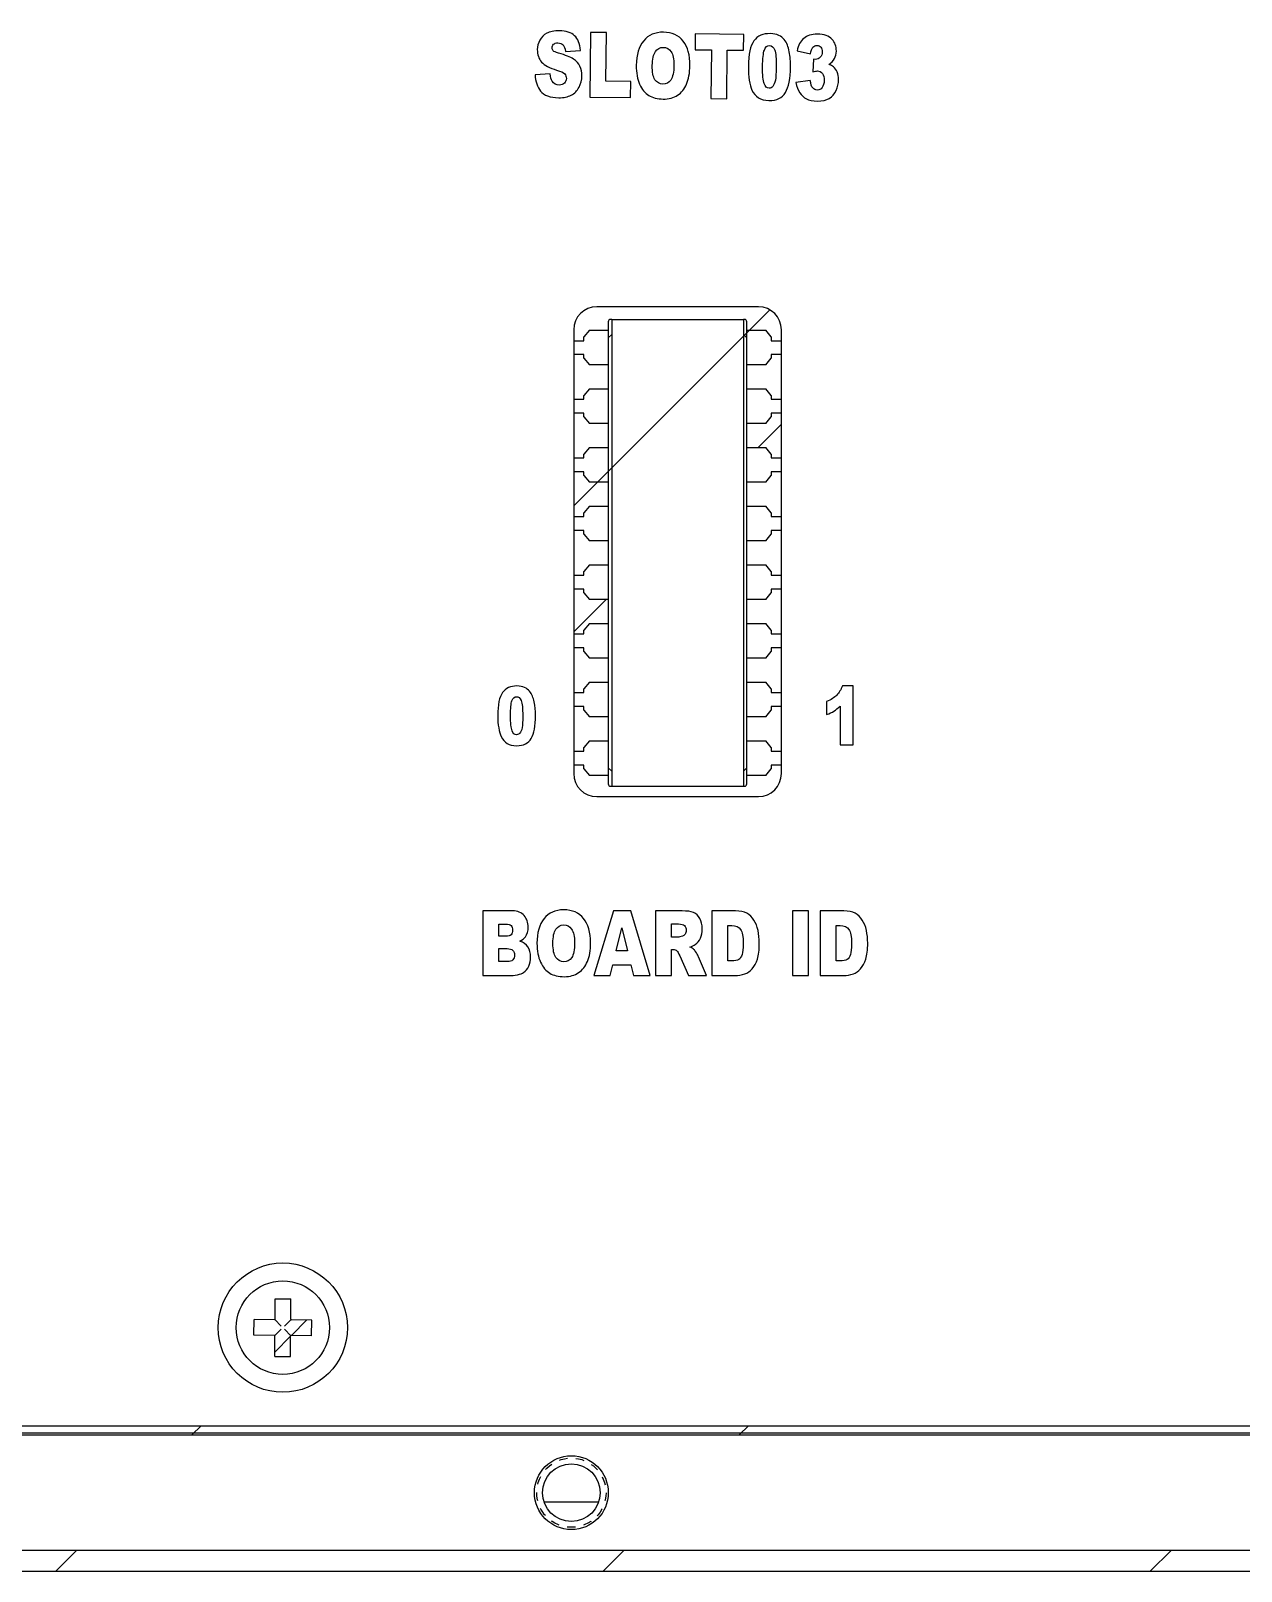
# Model space of a CAD drawing. Header units: inches. Extents: x 0 to 337, y 0 to 130.
# Drawn here: x 61.1 to 113.5, y 0 to 66.7 of the extents above; entities that cross this region are included whole.
import ezdxf

# ---------------------------------------------------------------- set-up
doc = ezdxf.new("R2010")
doc.units = ezdxf.units.IN
doc.header["$LTSCALE"] = 3.63
doc.header["$MEASUREMENT"] = 0
doc.linetypes.add('HIDDEN', pattern=[0.2, 0.1, -0.1])
for name, color, linetype in [('BREJ710_4_001_DXF_HIDDEN_LINE', 7, 'CONTINUOUS'), ('BREJ710_4_00DXF_CONTINUOUS_LINE', 7, 'CONTINUOUS'), ('BREJ710_4_01DXF_CONTINUOUS_LINE', 7, 'CONTINUOUS'), ('GBT819_2-M2_DXF_CONTINUOUS_LINE', 7, 'CONTINUOUS'), ('NONE-67138_DXF_CONTINUOUS_LINE', 7, 'CONTINUOUS'), ('NONE-72470_DXF_CONTINUOUS_LINE', 7, 'CONTINUOUS'), ('NONE-88662_DXF_CONTINUOUS_LINE', 7, 'CONTINUOUS')]:
    doc.layers.add(name, color=color, linetype=linetype)

msp = doc.modelspace()

# ---------------------------------------------------------------- linework, layer by layer
at = {"layer": 'BREJ710_4_001_DXF_HIDDEN_LINE', "color": 8, "linetype": 'HIDDEN'}
msp.add_circle((84.5, 3.4), 1.5, dxfattribs=at)
at = {"layer": 'BREJ710_4_00DXF_CONTINUOUS_LINE', "color": 4, "linetype": 'Continuous'}
for p, q in [((85.331, 66.654), (85.295, 63.854)), ((86.023, 66.645), (85.331, 66.654)), ((85.996, 64.535), (86.023, 66.645)), ((89.867, 66.596), (89.858, 65.904)), ((91.971, 66.568), (89.867, 66.596)), ((91.962, 65.877), (91.971, 66.568)), ((84.246, 65.833), (84.899, 65.873)), ((89.858, 65.904), (90.564, 65.895)), ((90.564, 65.895), (90.537, 63.786)), ((91.229, 63.778), (91.256, 65.886)), ((91.256, 65.886), (91.962, 65.877)), ((94.277, 65.861), (94.864, 65.721)), ((94.995, 65.494), (94.956, 64.939)), ((95.076, 65.483), (94.995, 65.494)), ((83.585, 64.854), (82.926, 64.811)), ((87.076, 64.521), (85.996, 64.535)), ((87.067, 63.831), (87.076, 64.521)), ((94.849, 64.573), (94.226, 64.478)), ((85.295, 63.854), (87.067, 63.831)), ((90.537, 63.786), (91.229, 63.778)), ((96.703, 38.343), (96.243, 38.343)), ((96.703, 35.8), (96.703, 38.343)), ((95.557, 37.672), (95.557, 37.103)), ((96.141, 37.466), (96.141, 35.8)), ((96.141, 35.8), (96.703, 35.8)), ((80.663, 28.6), (80.663, 25.8)), ((81.959, 28.6), (80.663, 28.6)), ((81.362, 27.502), (81.362, 28.033)), ((81.362, 28.033), (81.667, 28.033)), ((86.32, 28.6), (85.478, 25.8)), ((87.075, 28.6), (86.32, 28.6)), ((87.917, 25.8), (87.075, 28.6)), ((88.146, 28.6), (88.146, 25.8)), ((89.299, 28.6), (88.146, 28.6)), ((88.841, 27.465), (88.841, 28.035)), ((88.841, 28.035), (89.145, 28.035)), ((90.58, 28.6), (90.58, 25.8)), ((91.608, 28.6), (90.58, 28.6)), ((94.076, 28.6), (94.076, 25.8)), ((94.77, 28.6), (94.076, 28.6)), ((94.77, 25.8), (94.77, 28.6)), ((95.275, 28.6), (95.275, 25.8)), ((96.304, 28.6), (95.275, 28.6)), ((81.663, 27.502), (81.362, 27.502)), ((86.444, 26.868), (86.688, 27.874)), ((86.688, 27.874), (86.936, 26.868)), ((89.133, 27.465), (88.841, 27.465)), ((91.272, 26.436), (91.272, 27.966)), ((91.272, 27.966), (91.445, 27.966)), ((95.968, 26.436), (95.968, 27.966)), ((95.968, 27.966), (96.14, 27.966)), ((81.362, 26.402), (81.362, 26.969)), ((81.362, 26.969), (81.713, 26.969)), ((86.936, 26.868), (86.444, 26.868)), ((88.841, 25.8), (88.841, 26.936)), ((88.841, 26.936), (88.902, 26.936)), ((81.715, 26.402), (81.362, 26.402)), ((86.184, 25.8), (86.292, 26.262)), ((86.292, 26.262), (87.079, 26.262)), ((87.079, 26.262), (87.191, 25.8)), ((89.197, 26.656), (89.567, 25.8)), ((90.349, 25.8), (90.013, 26.61)), ((91.442, 26.436), (91.272, 26.436)), ((96.137, 26.436), (95.968, 26.436)), ((80.663, 25.8), (81.858, 25.8)), ((85.478, 25.8), (86.184, 25.8)), ((87.191, 25.8), (87.917, 25.8)), ((88.146, 25.8), (88.841, 25.8)), ((89.567, 25.8), (90.349, 25.8)), ((90.58, 25.8), (91.608, 25.8)), ((94.076, 25.8), (94.77, 25.8)), ((95.275, 25.8), (96.304, 25.8))]:
    msp.add_line(p, q, dxfattribs=at)
at = {"layer": 'BREJ710_4_00DXF_CONTINUOUS_LINE', "color": 7, "linetype": 'Continuous'}
for p, q in [((92.6, 54.77), (85.6, 54.77)), ((84.6, 53.77), (84.6, 34.55)), ((93.6, 34.55), (93.6, 53.77)), ((85.6, 33.55), (92.6, 33.55)), ((2.8, 6.3), (331.2, 6.3)), ((2.5, 6), (331.5, 6)), ((83.493, 3), (85.507, 3)), ((2.5, 0), (331.5, 0))]:
    msp.add_line(p, q, dxfattribs=at)
at = {"layer": 'BREJ710_4_00DXF_CONTINUOUS_LINE', "color": 2, "linetype": 'Continuous'}
for p, q in [((84.6, 46.145), (93.094, 54.639)), ((92.586, 48.67), (93.6, 49.684)), ((84.6, 40.684), (86.006, 42.09)), ((72.37, 10.207), (73.044, 10.881)), ((71.651, 9.488), (72.337, 10.174)), ((68.063, 5.9), (68.463, 6.3)), ((91.771, 5.9), (92.171, 6.3)), ((62.163, 0), (63.063, 0.9)), ((85.871, 0), (86.771, 0.9)), ((109.579, 0), (110.479, 0.9))]:
    msp.add_line(p, q, dxfattribs=at)
at = {"layer": 'BREJ710_4_00DXF_CONTINUOUS_LINE', "color": 7, "linetype": 'Continuous'}
for centre, radius in [((72, 10.55), 2.8), ((84.5, 3.4), 1.25)]:
    msp.add_circle(centre, radius, dxfattribs=at)
for centre, radius, start, end in [((85.6, 53.77), 1, 90, 180), ((92.6, 53.77), 1, 0, 90), ((85.6, 34.55), 1, 180, 270), ((92.6, 34.55), 1, 270, 0), ((83.493, 4.622), 1.622, 263.6022, 269.99455), ((85.507, 4.622), 1.622, 270.00585, 276.3974)]:
    msp.add_arc(centre, radius, start, end, dxfattribs=at)
at = {"layer": 'BREJ710_4_00DXF_CONTINUOUS_LINE', "color": 4, "linetype": 'Continuous'}
for points in [[(83.987, 66.719), (83.753, 66.722), (83.569, 66.686), (83.434, 66.616)], [(83.129, 66.318), (83.06, 66.191), (83.026, 66.055), (83.024, 65.912)], [(83.434, 66.616), (83.298, 66.545), (83.198, 66.445), (83.129, 66.318)], [(83.665, 65.982), (83.666, 66.043), (83.687, 66.095), (83.728, 66.137)], [(83.728, 66.137), (83.769, 66.178), (83.83, 66.2), (83.911, 66.199)], [(83.911, 66.199), (84.009, 66.197), (84.085, 66.168), (84.139, 66.11)], [(84.638, 66.51), (84.49, 66.646), (84.272, 66.716), (83.987, 66.719)], [(84.139, 66.11), (84.194, 66.052), (84.229, 65.96), (84.246, 65.833)], [(84.899, 65.873), (84.873, 66.163), (84.786, 66.375), (84.638, 66.51)], [(87.632, 66.29), (87.424, 66.037), (87.319, 65.683), (87.313, 65.226)], [(88.488, 66.661), (88.124, 66.666), (87.839, 66.542), (87.632, 66.29)], [(89.345, 66.274), (89.147, 66.527), (88.861, 66.656), (88.488, 66.661)], [(89.634, 65.219), (89.64, 65.67), (89.543, 66.021), (89.345, 66.274)], [(92.41, 66.291), (92.254, 66.08), (92.173, 65.708), (92.166, 65.177)], [(93.115, 66.601), (92.8, 66.606), (92.565, 66.502), (92.41, 66.291)], [(92.861, 65.89), (92.909, 66.02), (92.983, 66.085), (93.087, 66.084)], [(93.087, 66.084), (93.188, 66.083), (93.262, 66.017), (93.31, 65.888)], [(93.485, 66.526), (93.388, 66.573), (93.264, 66.6), (93.115, 66.601)], [(93.72, 66.341), (93.659, 66.417), (93.581, 66.479), (93.485, 66.526)], [(93.86, 66.105), (93.826, 66.187), (93.78, 66.266), (93.72, 66.341)], [(93.942, 65.817), (93.922, 65.926), (93.894, 66.022), (93.86, 66.105)], [(94.566, 66.395), (94.425, 66.271), (94.329, 66.093), (94.277, 65.861)], [(95.159, 66.575), (94.904, 66.578), (94.706, 66.518), (94.566, 66.395)], [(94.961, 66.01), (95.007, 66.065), (95.067, 66.093), (95.141, 66.092)], [(95.141, 66.092), (95.211, 66.091), (95.267, 66.064), (95.307, 66.013)], [(95.79, 66.362), (95.661, 66.5), (95.451, 66.571), (95.159, 66.575)], [(95.98, 65.846), (95.982, 66.053), (95.919, 66.223), (95.79, 66.362)], [(83.024, 65.912), (83.021, 65.693), (83.083, 65.512), (83.212, 65.368)], [(83.713, 65.86), (83.681, 65.896), (83.665, 65.936), (83.665, 65.982)], [(83.945, 65.753), (83.823, 65.787), (83.746, 65.823), (83.713, 65.86)], [(84.591, 65.498), (84.461, 65.584), (84.247, 65.669), (83.945, 65.753)], [(84.873, 65.185), (84.815, 65.308), (84.722, 65.413), (84.591, 65.498)], [(88.005, 65.214), (88.008, 65.498), (88.052, 65.702), (88.139, 65.825)], [(88.139, 65.825), (88.225, 65.946), (88.337, 66.008), (88.478, 66.006)], [(88.478, 66.006), (88.623, 66.004), (88.737, 65.942), (88.821, 65.818)], [(88.821, 65.818), (88.905, 65.695), (88.945, 65.503), (88.942, 65.24)], [(92.783, 65.167), (92.787, 65.519), (92.814, 65.761), (92.861, 65.89)], [(93.31, 65.888), (93.359, 65.76), (93.382, 65.509), (93.377, 65.139)], [(93.996, 65.163), (93.999, 65.388), (93.981, 65.606), (93.942, 65.817)], [(94.864, 65.721), (94.881, 65.858), (94.914, 65.955), (94.961, 66.01)], [(95.281, 65.578), (95.225, 65.514), (95.157, 65.482), (95.076, 65.483)], [(95.366, 65.808), (95.365, 65.719), (95.337, 65.642), (95.281, 65.578)], [(95.307, 66.013), (95.347, 65.961), (95.367, 65.892), (95.366, 65.808)], [(95.653, 65.264), (95.761, 65.335), (95.841, 65.42), (95.896, 65.519)], [(95.896, 65.519), (95.949, 65.615), (95.978, 65.724), (95.98, 65.846)], [(82.926, 64.811), (82.941, 64.528), (83.022, 64.294), (83.166, 64.109)], [(83.212, 65.368), (83.339, 65.226), (83.555, 65.109), (83.858, 65.02)], [(83.667, 64.547), (83.625, 64.617), (83.597, 64.72), (83.585, 64.854)], [(83.858, 65.02), (84.042, 64.967), (84.159, 64.912), (84.21, 64.853)], [(84.21, 64.853), (84.26, 64.796), (84.285, 64.731), (84.284, 64.658)], [(84.833, 64.274), (84.914, 64.424), (84.956, 64.59), (84.958, 64.77)], [(84.958, 64.77), (84.96, 64.922), (84.931, 65.06), (84.873, 65.185)], [(87.313, 65.226), (87.308, 64.898), (87.355, 64.626), (87.456, 64.407)], [(88.122, 64.602), (88.04, 64.726), (88.001, 64.931), (88.005, 65.214)], [(88.942, 65.24), (88.938, 64.927), (88.894, 64.709), (88.811, 64.59)], [(89.491, 64.415), (89.582, 64.624), (89.63, 64.891), (89.634, 65.219)], [(92.166, 65.177), (92.163, 64.959), (92.174, 64.763), (92.202, 64.583)], [(92.848, 64.435), (92.8, 64.565), (92.778, 64.81), (92.783, 65.167)], [(93.377, 65.139), (93.374, 64.885), (93.359, 64.698), (93.336, 64.579)], [(93.776, 64.05), (93.916, 64.284), (93.99, 64.655), (93.996, 65.163)], [(94.956, 64.939), (95.042, 64.968), (95.11, 64.983), (95.158, 64.982)], [(95.158, 64.982), (95.25, 64.981), (95.321, 64.944), (95.374, 64.872)], [(95.374, 64.872), (95.427, 64.799), (95.453, 64.699), (95.451, 64.569)], [(95.85, 65.167), (95.805, 65.203), (95.738, 65.236), (95.653, 65.264)], [(96.02, 64.938), (95.98, 65.032), (95.923, 65.11), (95.85, 65.167)], [(96.078, 64.603), (96.08, 64.733), (96.06, 64.844), (96.02, 64.938)], [(83.166, 64.109), (83.31, 63.924), (83.572, 63.829), (83.954, 63.824)], [(83.972, 64.374), (83.839, 64.375), (83.737, 64.432), (83.667, 64.547)], [(84.2, 64.457), (84.146, 64.4), (84.069, 64.372), (83.972, 64.374)], [(84.284, 64.658), (84.283, 64.582), (84.255, 64.513), (84.2, 64.457)], [(84.494, 63.934), (84.638, 64.01), (84.751, 64.123), (84.833, 64.274)], [(87.456, 64.407), (87.556, 64.188), (87.688, 64.026), (87.852, 63.924)], [(88.464, 64.413), (88.318, 64.415), (88.205, 64.478), (88.122, 64.602)], [(88.811, 64.59), (88.727, 64.469), (88.612, 64.411), (88.464, 64.413)], [(89.102, 63.931), (89.27, 64.045), (89.399, 64.206), (89.491, 64.415)], [(92.202, 64.583), (92.231, 64.403), (92.27, 64.263), (92.322, 64.158)], [(92.322, 64.158), (92.395, 64.013), (92.49, 63.901), (92.605, 63.825)], [(93.066, 64.237), (92.97, 64.238), (92.897, 64.304), (92.848, 64.435)], [(93.23, 64.317), (93.184, 64.262), (93.129, 64.236), (93.066, 64.237)], [(93.336, 64.579), (93.313, 64.459), (93.277, 64.372), (93.23, 64.317)], [(94.226, 64.478), (94.263, 64.302), (94.32, 64.156), (94.394, 64.04)], [(94.958, 64.245), (94.907, 64.307), (94.872, 64.416), (94.849, 64.573)], [(95.154, 64.153), (95.074, 64.154), (95.009, 64.183), (94.958, 64.245)], [(95.363, 64.265), (95.307, 64.189), (95.236, 64.152), (95.154, 64.153)], [(95.451, 64.569), (95.449, 64.441), (95.419, 64.341), (95.363, 64.265)], [(95.67, 63.794), (95.8, 63.871), (95.899, 63.987), (95.969, 64.135)], [(95.969, 64.135), (96.039, 64.283), (96.076, 64.439), (96.078, 64.603)], [(83.954, 63.824), (84.171, 63.821), (84.35, 63.859), (84.494, 63.934)], [(87.852, 63.924), (88.016, 63.821), (88.225, 63.769), (88.478, 63.765)], [(88.478, 63.765), (88.726, 63.762), (88.934, 63.817), (89.102, 63.931)], [(92.605, 63.825), (92.72, 63.749), (92.871, 63.709), (93.061, 63.706)], [(93.061, 63.706), (93.397, 63.702), (93.635, 63.815), (93.776, 64.05)], [(94.394, 64.04), (94.469, 63.925), (94.564, 63.836), (94.681, 63.775)], [(94.681, 63.775), (94.798, 63.714), (94.958, 63.682), (95.163, 63.679)], [(95.163, 63.679), (95.371, 63.676), (95.541, 63.716), (95.67, 63.794)], [(81.516, 38.057), (81.379, 37.867), (81.311, 37.534), (81.311, 37.06)], [(82.142, 38.343), (81.861, 38.343), (81.652, 38.247), (81.516, 38.057)], [(82.474, 38.279), (82.386, 38.32), (82.276, 38.343), (82.142, 38.343)], [(82.685, 38.118), (82.63, 38.184), (82.56, 38.239), (82.474, 38.279)], [(82.813, 37.908), (82.782, 37.981), (82.74, 38.051), (82.685, 38.118)], [(96.243, 38.343), (96.183, 38.186), (96.101, 38.053), (95.997, 37.947)], [(81.862, 37.059), (81.862, 37.372), (81.883, 37.589), (81.924, 37.705)], [(81.924, 37.705), (81.965, 37.821), (82.03, 37.88), (82.123, 37.88)], [(82.123, 37.88), (82.213, 37.88), (82.28, 37.823), (82.325, 37.708)], [(82.325, 37.708), (82.37, 37.594), (82.393, 37.371), (82.393, 37.04)], [(82.89, 37.652), (82.871, 37.749), (82.845, 37.834), (82.813, 37.908)], [(82.946, 37.069), (82.946, 37.27), (82.927, 37.464), (82.89, 37.652)], [(95.997, 37.947), (95.892, 37.84), (95.745, 37.747), (95.557, 37.672)], [(95.876, 37.256), (95.96, 37.309), (96.049, 37.379), (96.141, 37.466)], [(81.311, 37.06), (81.311, 36.866), (81.324, 36.69), (81.351, 36.53)], [(81.929, 36.405), (81.884, 36.521), (81.862, 36.74), (81.862, 37.059)], [(82.393, 37.04), (82.393, 36.813), (82.382, 36.646), (82.363, 36.54)], [(82.762, 36.073), (82.884, 36.283), (82.946, 36.615), (82.946, 37.069)], [(95.557, 37.103), (95.685, 37.151), (95.791, 37.202), (95.876, 37.256)], [(81.351, 36.53), (81.378, 36.37), (81.415, 36.245), (81.463, 36.152)], [(81.463, 36.152), (81.53, 36.023), (81.615, 35.924), (81.719, 35.858)], [(82.126, 36.231), (82.04, 36.231), (81.974, 36.289), (81.929, 36.405)], [(82.272, 36.305), (82.231, 36.255), (82.182, 36.231), (82.126, 36.231)], [(82.127, 35.757), (82.427, 35.757), (82.639, 35.861), (82.762, 36.073)], [(82.363, 36.54), (82.344, 36.433), (82.313, 36.354), (82.272, 36.305)], [(81.719, 35.858), (81.823, 35.791), (81.958, 35.757), (82.127, 35.757)], [(81.667, 28.033), (81.771, 28.033), (81.845, 28.01), (81.887, 27.964)], [(82.456, 28.399), (82.34, 28.533), (82.175, 28.6), (81.959, 28.6)], [(82.63, 27.903), (82.63, 28.1), (82.572, 28.266), (82.456, 28.399)], [(83.314, 28.266), (83.11, 28.01), (83.009, 27.655), (83.009, 27.198)], [(84.166, 28.648), (83.802, 28.648), (83.518, 28.52), (83.314, 28.266)], [(85.027, 28.271), (84.826, 28.522), (84.538, 28.648), (84.166, 28.648)], [(85.33, 27.221), (85.33, 27.672), (85.229, 28.021), (85.027, 28.271)], [(89.145, 28.035), (89.27, 28.035), (89.358, 28.01), (89.403, 27.962)], [(89.79, 28.531), (89.677, 28.577), (89.513, 28.6), (89.299, 28.6)], [(90.063, 28.275), (89.993, 28.399), (89.903, 28.485), (89.79, 28.531)], [(90.167, 27.823), (90.167, 28), (90.132, 28.151), (90.063, 28.275)], [(92.099, 28.497), (91.973, 28.566), (91.81, 28.6), (91.608, 28.6)], [(92.408, 28.2), (92.326, 28.329), (92.224, 28.428), (92.099, 28.497)], [(92.586, 27.752), (92.549, 27.922), (92.49, 28.071), (92.408, 28.2)], [(96.794, 28.497), (96.669, 28.566), (96.505, 28.6), (96.304, 28.6)], [(97.104, 28.2), (97.022, 28.329), (96.919, 28.428), (96.794, 28.497)], [(97.281, 27.752), (97.245, 27.922), (97.185, 28.071), (97.104, 28.2)], [(81.887, 27.571), (81.845, 27.525), (81.77, 27.502), (81.663, 27.502)], [(81.887, 27.964), (81.93, 27.918), (81.951, 27.853), (81.951, 27.773)], [(81.951, 27.773), (81.951, 27.685), (81.93, 27.616), (81.887, 27.571)], [(82.265, 27.29), (82.37, 27.336), (82.451, 27.397), (82.506, 27.477)], [(82.506, 27.477), (82.589, 27.595), (82.63, 27.737), (82.63, 27.903)], [(83.701, 27.194), (83.701, 27.479), (83.742, 27.683), (83.828, 27.807)], [(83.828, 27.807), (83.912, 27.93), (84.023, 27.993), (84.164, 27.993)], [(84.164, 27.993), (84.309, 27.993), (84.424, 27.932), (84.509, 27.809)], [(84.509, 27.809), (84.595, 27.687), (84.638, 27.496), (84.638, 27.232)], [(89.317, 27.502), (89.225, 27.477), (89.163, 27.465), (89.133, 27.465)], [(89.428, 27.591), (89.399, 27.544), (89.362, 27.515), (89.317, 27.502)], [(89.403, 27.962), (89.449, 27.912), (89.472, 27.844), (89.472, 27.754)], [(89.472, 27.754), (89.472, 27.693), (89.457, 27.637), (89.428, 27.591)], [(89.869, 27.145), (89.961, 27.215), (90.034, 27.307), (90.087, 27.419)], [(90.087, 27.419), (90.14, 27.532), (90.167, 27.666), (90.167, 27.823)], [(91.445, 27.966), (91.624, 27.966), (91.752, 27.911), (91.829, 27.801)], [(91.829, 27.801), (91.906, 27.691), (91.946, 27.488), (91.946, 27.192)], [(92.641, 27.21), (92.641, 27.401), (92.623, 27.58), (92.586, 27.752)], [(96.14, 27.966), (96.319, 27.966), (96.447, 27.911), (96.524, 27.801)], [(96.524, 27.801), (96.602, 27.691), (96.641, 27.488), (96.641, 27.192)], [(97.337, 27.21), (97.337, 27.401), (97.318, 27.58), (97.281, 27.752)], [(81.713, 26.969), (81.834, 26.969), (81.918, 26.942), (81.967, 26.892)], [(81.967, 26.892), (82.016, 26.843), (82.04, 26.776), (82.04, 26.694)], [(82.04, 26.694), (82.04, 26.604), (82.016, 26.533), (81.967, 26.48)], [(82.619, 27.04), (82.543, 27.158), (82.425, 27.24), (82.265, 27.29)], [(82.734, 26.596), (82.734, 26.774), (82.696, 26.921), (82.619, 27.04)], [(83.009, 27.198), (83.009, 26.87), (83.059, 26.598), (83.163, 26.38)], [(83.826, 26.585), (83.742, 26.707), (83.701, 26.912), (83.701, 27.194)], [(84.638, 27.232), (84.638, 26.919), (84.596, 26.702), (84.515, 26.581)], [(85.197, 26.415), (85.286, 26.625), (85.33, 26.892), (85.33, 27.221)], [(88.902, 26.936), (88.965, 26.936), (89.021, 26.914), (89.071, 26.87)], [(89.071, 26.87), (89.108, 26.837), (89.149, 26.766), (89.197, 26.656)], [(89.625, 27.036), (89.729, 27.064), (89.81, 27.101), (89.869, 27.145)], [(89.806, 26.931), (89.769, 26.965), (89.707, 26.999), (89.625, 27.036)], [(89.917, 26.784), (89.868, 26.86), (89.831, 26.908), (89.806, 26.931)], [(90.013, 26.61), (89.996, 26.652), (89.964, 26.709), (89.917, 26.784)], [(91.893, 26.706), (91.859, 26.606), (91.811, 26.535), (91.75, 26.495)], [(91.946, 27.192), (91.946, 26.967), (91.928, 26.805), (91.893, 26.706)], [(92.559, 26.512), (92.614, 26.677), (92.641, 26.91), (92.641, 27.21)], [(96.589, 26.706), (96.554, 26.606), (96.507, 26.535), (96.446, 26.495)], [(96.641, 27.192), (96.641, 26.967), (96.623, 26.805), (96.589, 26.706)], [(97.254, 26.512), (97.309, 26.677), (97.337, 26.91), (97.337, 27.21)], [(81.967, 26.48), (81.918, 26.426), (81.834, 26.402), (81.715, 26.402)], [(82.431, 25.93), (82.524, 25.997), (82.598, 26.088), (82.653, 26.205)], [(82.653, 26.205), (82.706, 26.32), (82.734, 26.451), (82.734, 26.596)], [(83.163, 26.38), (83.266, 26.163), (83.4, 26.002), (83.565, 25.902)], [(84.17, 26.4), (84.025, 26.4), (83.91, 26.461), (83.826, 26.585)], [(84.515, 26.581), (84.433, 26.459), (84.318, 26.4), (84.17, 26.4)], [(84.815, 25.926), (84.981, 26.043), (85.108, 26.205), (85.197, 26.415)], [(91.75, 26.495), (91.689, 26.455), (91.585, 26.436), (91.442, 26.436)], [(92.021, 25.876), (92.131, 25.913), (92.235, 25.987), (92.332, 26.098)], [(92.332, 26.098), (92.429, 26.209), (92.504, 26.348), (92.559, 26.512)], [(96.446, 26.495), (96.385, 26.455), (96.281, 26.436), (96.137, 26.436)], [(96.716, 25.876), (96.826, 25.913), (96.93, 25.987), (97.028, 26.098)], [(97.028, 26.098), (97.124, 26.209), (97.199, 26.348), (97.254, 26.512)], [(81.858, 25.8), (81.909, 25.8), (82.013, 25.811), (82.169, 25.838)], [(82.169, 25.838), (82.285, 25.857), (82.373, 25.888), (82.431, 25.93)], [(83.565, 25.902), (83.73, 25.802), (83.939, 25.752), (84.193, 25.752)], [(84.193, 25.752), (84.441, 25.752), (84.648, 25.81), (84.815, 25.926)], [(91.608, 25.8), (91.73, 25.8), (91.868, 25.825), (92.021, 25.876)], [(96.304, 25.8), (96.426, 25.8), (96.563, 25.825), (96.716, 25.876)]]:
    msp.add_open_spline(points, degree=3, dxfattribs=at)
at = {"layer": 'BREJ710_4_01DXF_CONTINUOUS_LINE', "color": 7, "linetype": 'Continuous'}
for p, q in [((2.7, 5.9), (331.3, 5.9)), ((331.3, 0.9), (2.7, 0.9))]:
    msp.add_line(p, q, dxfattribs=at)
msp.add_circle((84.5, 3.4), 1.6, dxfattribs=at)
at = {"layer": 'GBT819_2-M2_DXF_CONTINUOUS_LINE', "color": 7, "linetype": 'Continuous'}
for p, q in [((71.663, 10.918), (71.671, 11.803)), ((71.671, 11.803), (72.351, 11.797)), ((72.343, 10.912), (72.351, 11.797)), ((70.747, 10.221), (70.753, 10.901)), ((71.638, 10.893), (70.753, 10.901)), ((71.656, 10.9), (71.934, 10.617)), ((72.35, 10.894), (72.067, 10.616)), ((73.253, 10.879), (72.368, 10.887)), ((73.247, 10.199), (73.253, 10.879)), ((71.632, 10.213), (70.747, 10.221)), ((71.649, 9.303), (71.657, 10.188)), ((71.65, 10.206), (71.933, 10.484)), ((72.344, 10.2), (72.066, 10.483)), ((72.329, 9.297), (72.337, 10.182)), ((73.247, 10.199), (72.362, 10.207)), ((71.649, 9.303), (72.329, 9.297))]:
    msp.add_line(p, q, dxfattribs=at)
msp.add_circle((72, 10.55), 2.023, dxfattribs=at)
for centre, start, end in [((71.638, 10.918), 269.49116, 359.49116), ((72.368, 10.912), 179.49116, 269.49116), ((71.632, 10.188), 359.49116, 89.49116), ((72.362, 10.182), 89.49116, 179.49116)]:
    msp.add_arc(centre, 0.025, start, end, dxfattribs=at)
at = {"layer": 'NONE-67138_DXF_CONTINUOUS_LINE', "color": 7, "linetype": 'Continuous'}
for p, q in [((85.281, 53.75), (85.043, 53.463)), ((85.043, 53.3), (85.043, 53.463)), ((85.281, 53.75), (86.1, 53.75)), ((92.1, 53.75), (92.919, 53.75)), ((93.157, 53.463), (92.919, 53.75)), ((93.157, 53.463), (93.157, 53.3)), ((84.6, 53.3), (85.043, 53.3)), ((93.157, 53.3), (93.6, 53.3)), ((85.043, 52.7), (84.6, 52.7)), ((85.043, 52.537), (85.043, 52.7)), ((85.043, 52.537), (85.281, 52.25)), ((86.1, 52.25), (85.281, 52.25)), ((92.919, 52.25), (92.1, 52.25)), ((92.919, 52.25), (93.157, 52.537)), ((93.157, 52.7), (93.157, 52.537)), ((93.6, 52.7), (93.157, 52.7)), ((84.6, 50.76), (85.043, 50.76)), ((85.281, 51.21), (85.043, 50.923)), ((85.043, 50.76), (85.043, 50.923)), ((85.281, 51.21), (86.1, 51.21)), ((92.1, 51.21), (92.919, 51.21)), ((93.157, 50.923), (92.919, 51.21)), ((93.157, 50.923), (93.157, 50.76)), ((93.157, 50.76), (93.6, 50.76)), ((85.043, 50.16), (84.6, 50.16)), ((85.043, 49.997), (85.043, 50.16)), ((93.157, 50.16), (93.157, 49.997)), ((93.6, 50.16), (93.157, 50.16)), ((85.043, 49.997), (85.281, 49.71)), ((86.1, 49.71), (85.281, 49.71)), ((92.919, 49.71), (92.1, 49.71)), ((92.919, 49.71), (93.157, 49.997)), ((84.6, 48.22), (85.043, 48.22)), ((85.281, 48.67), (85.043, 48.383)), ((85.043, 48.22), (85.043, 48.383)), ((85.281, 48.67), (86.1, 48.67)), ((92.1, 48.67), (92.919, 48.67)), ((93.157, 48.383), (92.919, 48.67)), ((93.157, 48.383), (93.157, 48.22)), ((93.157, 48.22), (93.6, 48.22)), ((85.043, 47.62), (84.6, 47.62)), ((85.043, 47.457), (85.043, 47.62)), ((85.043, 47.457), (85.281, 47.17)), ((92.919, 47.17), (93.157, 47.457)), ((93.157, 47.62), (93.157, 47.457)), ((93.6, 47.62), (93.157, 47.62)), ((86.1, 47.17), (85.281, 47.17)), ((92.919, 47.17), (92.1, 47.17)), ((85.281, 46.13), (85.043, 45.843)), ((85.281, 46.13), (86.1, 46.13)), ((92.1, 46.13), (92.919, 46.13)), ((93.157, 45.843), (92.919, 46.13)), ((84.6, 45.68), (85.043, 45.68)), ((85.043, 45.68), (85.043, 45.843)), ((93.157, 45.843), (93.157, 45.68)), ((93.157, 45.68), (93.6, 45.68)), ((85.043, 45.08), (84.6, 45.08)), ((85.043, 44.917), (85.043, 45.08)), ((85.043, 44.917), (85.281, 44.63)), ((92.919, 44.63), (93.157, 44.917)), ((93.157, 45.08), (93.157, 44.917)), ((93.6, 45.08), (93.157, 45.08)), ((86.1, 44.63), (85.281, 44.63)), ((92.919, 44.63), (92.1, 44.63)), ((85.281, 43.59), (85.043, 43.303)), ((85.281, 43.59), (86.1, 43.59)), ((92.1, 43.59), (92.919, 43.59)), ((93.157, 43.303), (92.919, 43.59)), ((84.6, 43.14), (85.043, 43.14)), ((85.043, 43.14), (85.043, 43.303)), ((93.157, 43.303), (93.157, 43.14)), ((93.157, 43.14), (93.6, 43.14)), ((85.043, 42.54), (84.6, 42.54)), ((85.043, 42.377), (85.043, 42.54)), ((85.043, 42.377), (85.281, 42.09)), ((86.1, 42.09), (85.281, 42.09)), ((92.919, 42.09), (92.1, 42.09)), ((92.919, 42.09), (93.157, 42.377)), ((93.157, 42.54), (93.157, 42.377)), ((93.6, 42.54), (93.157, 42.54)), ((85.281, 41.05), (85.043, 40.763)), ((85.043, 40.6), (85.043, 40.763)), ((85.281, 41.05), (86.1, 41.05)), ((92.1, 41.05), (92.919, 41.05)), ((93.157, 40.763), (92.919, 41.05)), ((93.157, 40.763), (93.157, 40.6)), ((84.6, 40.6), (85.043, 40.6)), ((93.157, 40.6), (93.6, 40.6)), ((85.043, 40), (84.6, 40)), ((85.043, 39.837), (85.043, 40)), ((85.043, 39.837), (85.281, 39.55)), ((86.1, 39.55), (85.281, 39.55)), ((92.919, 39.55), (92.1, 39.55)), ((92.919, 39.55), (93.157, 39.837)), ((93.157, 40), (93.157, 39.837)), ((93.6, 40), (93.157, 40)), ((84.6, 38.06), (85.043, 38.06)), ((85.281, 38.51), (85.043, 38.223)), ((85.043, 38.06), (85.043, 38.223)), ((85.281, 38.51), (86.1, 38.51)), ((92.1, 38.51), (92.919, 38.51)), ((93.157, 38.223), (92.919, 38.51)), ((93.157, 38.223), (93.157, 38.06)), ((93.157, 38.06), (93.6, 38.06)), ((85.043, 37.46), (84.6, 37.46)), ((85.043, 37.297), (85.043, 37.46)), ((93.157, 37.46), (93.157, 37.297)), ((93.6, 37.46), (93.157, 37.46)), ((85.043, 37.297), (85.281, 37.01)), ((86.1, 37.01), (85.281, 37.01)), ((92.919, 37.01), (92.1, 37.01)), ((92.919, 37.01), (93.157, 37.297)), ((84.6, 35.52), (85.043, 35.52)), ((85.281, 35.97), (85.043, 35.683)), ((85.043, 35.52), (85.043, 35.683)), ((85.281, 35.97), (86.1, 35.97)), ((92.1, 35.97), (92.919, 35.97)), ((93.157, 35.683), (92.919, 35.97)), ((93.157, 35.683), (93.157, 35.52)), ((93.157, 35.52), (93.6, 35.52)), ((85.043, 34.92), (84.6, 34.92)), ((85.043, 34.757), (85.043, 34.92)), ((85.043, 34.757), (85.281, 34.47)), ((92.919, 34.47), (93.157, 34.757)), ((93.157, 34.92), (93.157, 34.757)), ((93.6, 34.92), (93.157, 34.92)), ((86.1, 34.47), (85.281, 34.47)), ((92.919, 34.47), (92.1, 34.47))]:
    msp.add_line(p, q, dxfattribs=at)
at = {"layer": 'NONE-72470_DXF_CONTINUOUS_LINE', "color": 7, "linetype": 'Continuous'}
for p, q in [((86.25, 54.22), (86.25, 34)), ((86.25, 54.22), (91.95, 54.22)), ((91.95, 54.22), (91.95, 34)), ((86.25, 34), (91.95, 34))]:
    msp.add_line(p, q, dxfattribs=at)
at = {"layer": 'NONE-88662_DXF_CONTINUOUS_LINE', "color": 7, "linetype": 'Continuous'}
for p, q in [((86.1, 54.12), (86.1, 34.1)), ((86.25, 54.22), (86.2, 54.22)), ((92, 54.22), (91.95, 54.22)), ((92.1, 34.1), (92.1, 54.12)), ((86.1, 53.42), (86.25, 53.57)), ((92.1, 53.42), (91.95, 53.57)), ((86.25, 34.65), (86.1, 34.8)), ((91.95, 34.65), (92.1, 34.8)), ((86.2, 34), (86.25, 34)), ((91.95, 34), (92, 34))]:
    msp.add_line(p, q, dxfattribs=at)
for centre, start, end in [((86.2, 54.12), 90, 180), ((92, 54.12), 0, 90), ((86.2, 34.1), 180, 270), ((92, 34.1), 270, 0)]:
    msp.add_arc(centre, 0.1, start, end, dxfattribs=at)

doc.saveas('drawing.dxf')
